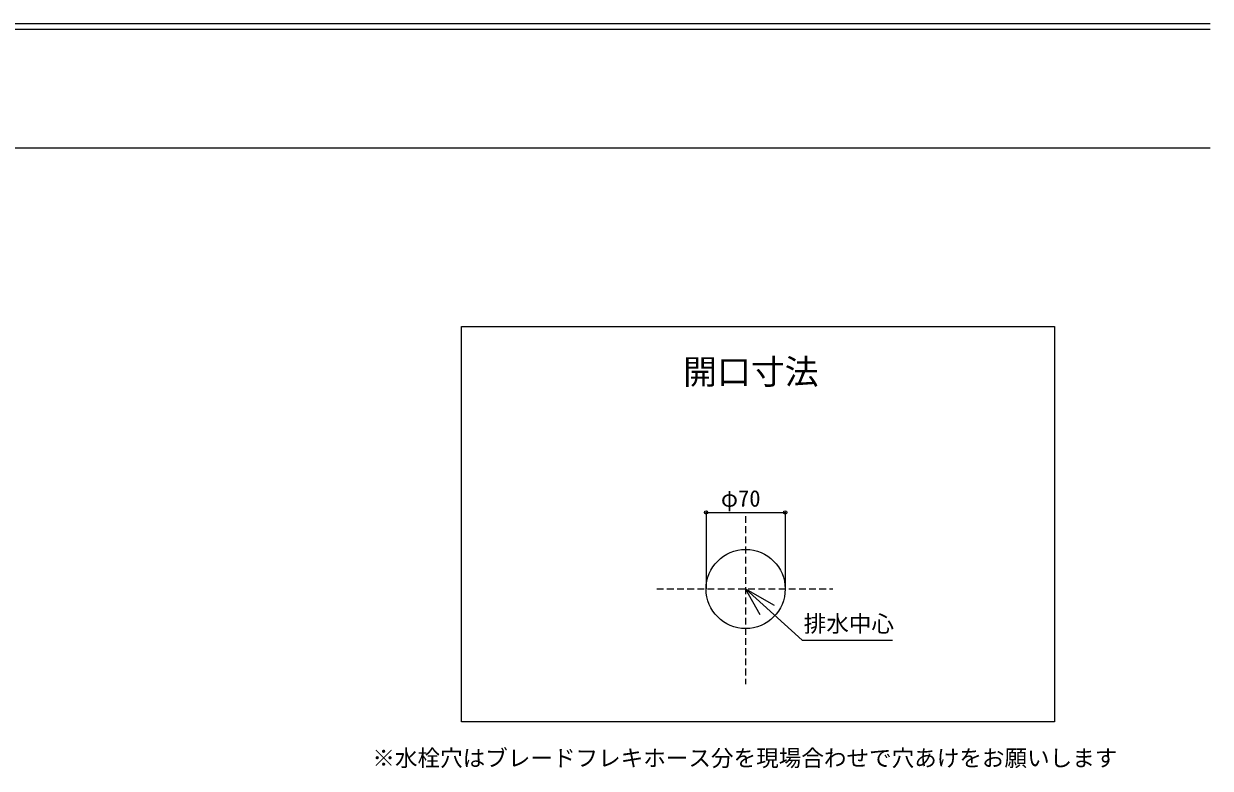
# Model space of a CAD drawing. Units: millimetres, scale not verified. Extents: x -1002 to 1002, y -687 to 676.
# Drawn here: x -49 to 1002, y -19 to 640 of the extents above; entities that cross this region are included whole.
import ezdxf
from ezdxf.enums import TextEntityAlignment as Align

# ---------------------------------------------------------------- set-up
doc = ezdxf.new("R2010")
doc.units = ezdxf.units.MM
doc.header["$LTSCALE"] = 5
doc.header["$PDMODE"] = 32
doc.header["$PDSIZE"] = 3
doc.linetypes.add('DASHED1', pattern=[1.8, 1.2, -0.6])
doc.layers.add('F-0', color=7, linetype='Continuous', lineweight=15)
doc.styles.add('ＭＳ ゴシック', font='')
doc.styles.get('ＭＳ ゴシック').set_extended_font_data('MS Gothic')

msp = doc.modelspace()

# ---------------------------------------------------------------- linework, layer by layer
at = {"layer": 'F-0'}
for p, q in [((1002.034, 640.036), (-1002.086, 640.036)), ((1002.034, 635.036), (-1002.086, 635.036)), ((1002.034, 530.036), (-1002.086, 530.036)), ((863.937, 372.168), (863.937, 22.203)), ((590.527, 139.675), (640.541, 94.405)), ((590.527, 139.675), (615.869, 125.245)), ((603.323, 116.713), (590.527, 139.675)), ((640.541, 94.405), (720.725, 94.405)), ((863.937, 22.203), (338.99, 22.203))]:
    msp.add_line(p, q, dxfattribs=at)
at = {"layer": 'F-0', "color": 4, "lineweight": 9}
for p, q in [((555.527, 207.442), (625.527, 207.442)), ((555.527, 207.442), (555.527, 139.675)), ((625.527, 207.442), (625.527, 139.675))]:
    msp.add_line(p, q, dxfattribs=at)
at = {"layer": 'F-0', "color": 4, "linetype": 'DASHED1', "lineweight": 9}
for p, q in [((590.527, 204.237), (590.527, 55.429)), ((511.796, 139.675), (667.756, 139.675))]:
    msp.add_line(p, q, dxfattribs=at)
at = {"layer": 'F-0'}
msp.add_lwpolyline([(338.99, 22.203), (338.99, 372.168), (863.937, 372.168)], dxfattribs=at)
msp.add_circle((590.527, 139.675), 35, dxfattribs=at)
at = {"layer": 'F-0', "color": 6}
for p in [(555.527, 207.442), (625.527, 207.442)]:
    msp.add_point(p, dxfattribs=at)

# ---------------------------------------------------------------- texts
at = {"layer": 'F-0', "style": 'ＭＳ ゴシック'}
for s, height, p in [('開口寸法', 21.99, (535.148, 314.375)), ('φ70', 14.66, (568.636, 208.127)), ('排水中心', 14.66, (641.943, 97.208)), ('※水栓穴はブレードフレキホース分を現場合わせで穴あけをお願いします', 14.66, (259.902, -21.682))]:
    msp.add_text(s, height=height, dxfattribs=at).set_placement(p, align=Align.BOTTOM_LEFT)

doc.saveas('drawing.dxf')
